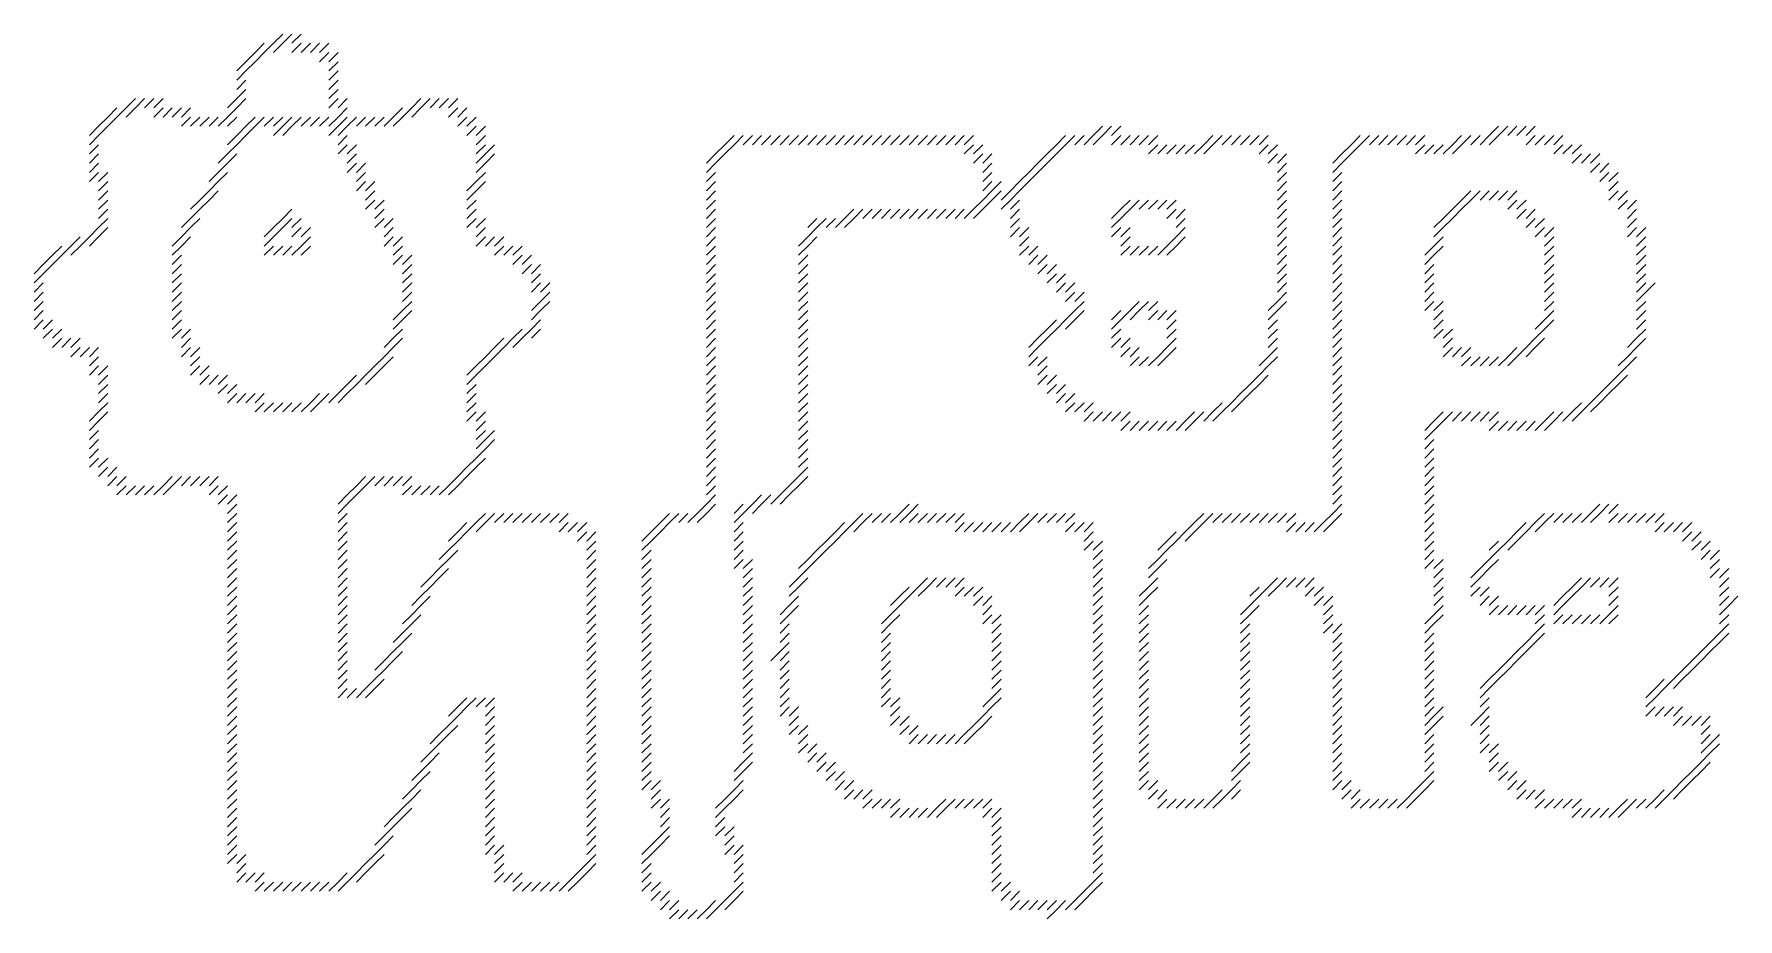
# Model space of a CAD drawing. Header units: metres. Extents: x 158 to 343, y 204 to 300.
import ezdxf

# ---------------------------------------------------------------- set-up
doc = ezdxf.new("R2010")
doc.units = ezdxf.units.M

msp = doc.modelspace()

# ---------------------------------------------------------------- linework, layer by layer
for p, q in [((184, 299), (185, 300)), ((185, 299), (186, 300)), ((186, 299), (187, 300)), ((181, 297), (182, 298)), ((182, 298), (183, 299)), ((182, 297), (183, 298)), ((183, 298), (184, 299)), ((184, 298), (185, 299)), ((186, 298), (187, 299)), ((187, 298), (188, 299)), ((188, 298), (189, 299)), ((189, 298), (190, 299)), ((189, 297), (190, 298)), ((190, 297), (191, 298)), ((180, 296), (181, 297)), ((180, 295), (181, 296)), ((181, 296), (182, 297)), ((190, 296), (191, 297)), ((190, 295), (191, 296)), ((180, 294), (181, 295)), ((190, 294), (191, 295)), ((168, 292), (169, 293)), ((169, 292), (170, 293)), ((170, 292), (171, 293)), ((171, 292), (172, 293)), ((179, 292), (180, 293)), ((180, 293), (181, 294)), ((180, 292), (181, 293)), ((190, 293), (191, 294)), ((190, 292), (191, 293)), ((191, 292), (192, 293)), ((199, 292), (200, 293)), ((200, 292), (201, 293)), ((201, 292), (202, 293)), ((202, 292), (203, 293)), ((203, 292), (204, 293)), ((165, 290), (166, 291)), ((166, 291), (167, 292)), ((166, 290), (167, 291)), ((167, 291), (168, 292)), ((168, 291), (169, 292)), ((171, 291), (172, 292)), ((172, 291), (173, 292)), ((173, 291), (174, 292)), ((174, 291), (175, 292)), ((174, 290), (175, 291)), ((175, 290), (176, 291)), ((176, 290), (177, 291)), ((177, 290), (178, 291)), ((178, 290), (179, 291)), ((179, 291), (180, 292)), ((179, 290), (180, 291)), ((181, 290), (182, 291)), ((182, 290), (183, 291)), ((183, 290), (184, 291)), ((184, 290), (185, 291)), ((185, 290), (186, 291)), ((186, 290), (187, 291)), ((187, 290), (188, 291)), ((188, 290), (189, 291)), ((189, 290), (190, 291)), ((190, 290), (191, 291)), ((191, 291), (192, 292)), ((191, 290), (192, 291)), ((192, 290), (193, 291)), ((193, 290), (194, 291)), ((194, 290), (195, 291)), ((195, 290), (196, 291)), ((196, 290), (197, 291)), ((197, 291), (198, 292)), ((197, 290), (198, 291)), ((198, 291), (199, 292)), ((199, 291), (200, 292)), ((203, 291), (204, 292)), ((204, 291), (205, 292)), ((204, 290), (205, 291)), ((205, 290), (206, 291)), ((164, 289), (165, 290)), ((164, 288), (165, 289)), ((165, 289), (166, 290)), ((179, 288), (180, 289)), ((180, 289), (181, 290)), ((180, 288), (181, 289)), ((181, 289), (182, 290)), ((184, 289), (185, 290)), ((185, 289), (186, 290)), ((190, 289), (191, 290)), ((191, 289), (192, 290)), ((191, 288), (192, 289)), ((205, 289), (206, 290)), ((206, 289), (207, 290)), ((206, 288), (207, 289)), ((233, 288), (234, 289)), ((234, 288), (235, 289)), ((235, 288), (236, 289)), ((236, 288), (237, 289)), ((237, 288), (238, 289)), ((238, 288), (239, 289)), ((239, 288), (240, 289)), ((240, 288), (241, 289)), ((241, 288), (242, 289)), ((242, 288), (243, 289)), ((243, 288), (244, 289)), ((244, 288), (245, 289)), ((245, 288), (246, 289)), ((246, 288), (247, 289)), ((247, 288), (248, 289)), ((248, 288), (249, 289)), ((249, 288), (250, 289)), ((250, 288), (251, 289)), ((251, 288), (252, 289)), ((252, 288), (253, 289)), ((253, 288), (254, 289)), ((254, 288), (255, 289)), ((255, 288), (256, 289)), ((256, 288), (257, 289)), ((257, 288), (258, 289)), ((258, 288), (259, 289)), ((259, 288), (260, 289)), ((269, 288), (270, 289)), ((270, 288), (271, 289)), ((271, 288), (272, 289)), ((272, 288), (273, 289)), ((273, 289), (274, 290)), ((273, 288), (274, 289)), ((274, 289), (275, 290)), ((275, 289), (276, 290)), ((275, 288), (276, 289)), ((276, 288), (277, 289)), ((277, 288), (278, 289)), ((278, 288), (279, 289)), ((279, 288), (280, 289)), ((285, 288), (286, 289)), ((286, 288), (287, 289)), ((287, 288), (288, 289)), ((288, 288), (289, 289)), ((289, 288), (290, 289)), ((290, 288), (291, 289)), ((291, 288), (292, 289)), ((301, 288), (302, 289)), ((302, 288), (303, 289)), ((303, 288), (304, 289)), ((304, 288), (305, 289)), ((305, 288), (306, 289)), ((306, 288), (307, 289)), ((307, 288), (308, 289)), ((308, 288), (309, 289)), ((312, 288), (313, 289)), ((313, 288), (314, 289)), ((314, 288), (315, 289)), ((315, 288), (316, 289)), ((316, 289), (317, 290)), ((316, 288), (317, 289)), ((317, 289), (318, 290)), ((318, 289), (319, 290)), ((319, 289), (320, 290)), ((320, 289), (321, 290)), ((320, 288), (321, 289)), ((321, 288), (322, 289)), ((322, 288), (323, 289)), ((323, 288), (324, 289)), ((164, 287), (165, 288)), ((164, 286), (165, 287)), ((178, 286), (179, 287)), ((179, 287), (180, 288)), ((179, 286), (180, 287)), ((191, 287), (192, 288)), ((192, 287), (193, 288)), ((192, 286), (193, 287)), ((206, 287), (207, 288)), ((206, 286), (207, 287)), ((207, 287), (208, 288)), ((207, 286), (208, 287)), ((231, 286), (232, 287)), ((232, 287), (233, 288)), ((232, 286), (233, 287)), ((233, 287), (234, 288)), ((259, 287), (260, 288)), ((260, 287), (261, 288)), ((260, 286), (261, 287)), ((261, 286), (262, 287)), ((267, 286), (268, 287)), ((268, 287), (269, 288)), ((268, 286), (269, 287)), ((269, 287), (270, 288)), ((279, 287), (280, 288)), ((280, 287), (281, 288)), ((281, 287), (282, 288)), ((282, 287), (283, 288)), ((283, 287), (284, 288)), ((284, 287), (285, 288)), ((285, 287), (286, 288)), ((291, 287), (292, 288)), ((292, 287), (293, 288)), ((292, 286), (293, 287)), ((293, 286), (294, 287)), ((299, 286), (300, 287)), ((300, 287), (301, 288)), ((300, 286), (301, 287)), ((301, 287), (302, 288)), ((308, 287), (309, 288)), ((309, 287), (310, 288)), ((310, 287), (311, 288)), ((311, 287), (312, 288)), ((312, 287), (313, 288)), ((323, 287), (324, 288)), ((324, 287), (325, 288)), ((325, 287), (326, 288)), ((325, 286), (326, 287)), ((326, 286), (327, 287)), ((327, 286), (328, 287)), ((164, 285), (165, 286)), ((164, 284), (165, 285)), ((165, 284), (166, 285)), ((177, 284), (178, 285)), ((178, 285), (179, 286)), ((178, 284), (179, 285)), ((192, 285), (193, 286)), ((193, 285), (194, 286)), ((193, 284), (194, 285)), ((206, 285), (207, 286)), ((206, 284), (207, 285)), ((231, 285), (232, 286)), ((231, 284), (232, 285)), ((261, 285), (262, 286)), ((261, 284), (262, 285)), ((265, 284), (266, 285)), ((266, 285), (267, 286)), ((266, 284), (267, 285)), ((267, 285), (268, 286)), ((293, 285), (294, 286)), ((293, 284), (294, 285)), ((299, 285), (300, 286)), ((299, 284), (300, 285)), ((327, 285), (328, 286)), ((328, 285), (329, 286)), ((328, 284), (329, 285)), ((329, 284), (330, 285)), ((165, 283), (166, 284)), ((177, 283), (178, 284)), ((193, 283), (194, 284)), ((194, 283), (195, 284)), ((205, 283), (206, 284)), ((206, 283), (207, 284)), ((231, 283), (232, 284)), ((261, 283), (262, 284)), ((262, 283), (263, 284)), ((264, 283), (265, 284)), ((265, 283), (266, 284)), ((293, 283), (294, 284)), ((299, 283), (300, 284)), ((329, 283), (330, 284)), ((165, 282), (166, 283)), ((165, 281), (166, 282)), ((175, 281), (176, 282)), ((176, 282), (177, 283)), ((176, 281), (177, 282)), ((177, 282), (178, 283)), ((194, 282), (195, 283)), ((194, 281), (195, 282)), ((195, 281), (196, 282)), ((205, 282), (206, 283)), ((205, 281), (206, 282)), ((231, 282), (232, 283)), ((231, 281), (232, 282)), ((260, 281), (261, 282)), ((261, 282), (262, 283)), ((261, 281), (262, 282)), ((262, 282), (263, 283)), ((263, 282), (264, 283)), ((263, 281), (264, 282)), ((264, 282), (265, 283)), ((264, 281), (265, 282)), ((276, 281), (277, 282)), ((277, 281), (278, 282)), ((278, 281), (279, 282)), ((279, 281), (280, 282)), ((280, 281), (281, 282)), ((281, 281), (282, 282)), ((293, 282), (294, 283)), ((293, 281), (294, 282)), ((299, 282), (300, 283)), ((299, 281), (300, 282)), ((312, 281), (313, 282)), ((313, 282), (314, 283)), ((313, 281), (314, 282)), ((314, 282), (315, 283)), ((315, 282), (316, 283)), ((316, 282), (317, 283)), ((317, 282), (318, 283)), ((318, 282), (319, 283)), ((318, 281), (319, 282)), ((319, 281), (320, 282)), ((329, 282), (330, 283)), ((330, 282), (331, 283)), ((330, 281), (331, 282)), ((331, 281), (332, 282)), ((165, 280), (166, 281)), ((165, 279), (166, 280)), ((174, 279), (175, 280)), ((175, 280), (176, 281)), ((175, 279), (176, 280)), ((184, 279), (185, 280)), ((185, 280), (186, 281)), ((185, 279), (186, 280)), ((186, 279), (187, 280)), ((195, 280), (196, 281)), ((195, 279), (196, 280)), ((196, 279), (197, 280)), ((205, 280), (206, 281)), ((205, 279), (206, 280)), ((206, 279), (207, 280)), ((231, 280), (232, 281)), ((231, 279), (232, 280)), ((242, 279), (243, 280)), ((243, 279), (244, 280)), ((244, 279), (245, 280)), ((245, 279), (246, 280)), ((246, 280), (247, 281)), ((246, 279), (247, 280)), ((247, 280), (248, 281)), ((248, 280), (249, 281)), ((249, 280), (250, 281)), ((250, 280), (251, 281)), ((251, 280), (252, 281)), ((252, 280), (253, 281)), ((253, 280), (254, 281)), ((254, 280), (255, 281)), ((255, 280), (256, 281)), ((256, 280), (257, 281)), ((257, 280), (258, 281)), ((258, 280), (259, 281)), ((259, 280), (260, 281)), ((260, 280), (261, 281)), ((264, 280), (265, 281)), ((264, 279), (265, 280)), ((275, 280), (276, 281)), ((275, 279), (276, 280)), ((276, 280), (277, 281)), ((281, 280), (282, 281)), ((282, 280), (283, 281)), ((282, 279), (283, 280)), ((293, 280), (294, 281)), ((293, 279), (294, 280)), ((299, 280), (300, 281)), ((299, 279), (300, 280)), ((310, 279), (311, 280)), ((311, 280), (312, 281)), ((311, 279), (312, 280)), ((312, 280), (313, 281)), ((319, 280), (320, 281)), ((320, 280), (321, 281)), ((320, 279), (321, 280)), ((321, 279), (322, 280)), ((331, 280), (332, 281)), ((331, 279), (332, 280)), ((162, 277), (163, 278)), ((163, 277), (164, 278)), ((164, 278), (165, 279)), ((164, 277), (165, 278)), ((165, 278), (166, 279)), ((173, 277), (174, 278)), ((174, 278), (175, 279)), ((174, 277), (175, 278)), ((183, 278), (184, 279)), ((183, 277), (184, 278)), ((184, 278), (185, 279)), ((186, 278), (187, 279)), ((187, 278), (188, 279)), ((187, 277), (188, 278)), ((196, 278), (197, 279)), ((196, 277), (197, 278)), ((197, 277), (198, 278)), ((206, 278), (207, 279)), ((206, 277), (207, 278)), ((207, 277), (208, 278)), ((208, 277), (209, 278)), ((231, 278), (232, 279)), ((231, 277), (232, 278)), ((241, 277), (242, 278)), ((242, 278), (243, 279)), ((242, 277), (243, 278)), ((264, 278), (265, 279)), ((265, 278), (266, 279)), ((265, 277), (266, 278)), ((275, 278), (276, 279)), ((276, 278), (277, 279)), ((276, 277), (277, 278)), ((281, 277), (282, 278)), ((282, 278), (283, 279)), ((282, 277), (283, 278)), ((293, 278), (294, 279)), ((293, 277), (294, 278)), ((299, 278), (300, 279)), ((299, 277), (300, 278)), ((310, 278), (311, 279)), ((310, 277), (311, 278)), ((321, 278), (322, 279)), ((322, 278), (323, 279)), ((322, 277), (323, 278)), ((331, 278), (332, 279)), ((332, 278), (333, 279)), ((332, 277), (333, 278)), ((159, 275), (160, 276)), ((160, 276), (161, 277)), ((160, 275), (161, 276)), ((161, 276), (162, 277)), ((162, 276), (163, 277)), ((173, 276), (174, 277)), ((173, 275), (174, 276)), ((183, 276), (184, 277)), ((184, 276), (185, 277)), ((185, 276), (186, 277)), ((186, 276), (187, 277)), ((187, 276), (188, 277)), ((197, 276), (198, 277)), ((197, 275), (198, 276)), ((198, 275), (199, 276)), ((208, 276), (209, 277)), ((209, 276), (210, 277)), ((210, 276), (211, 277)), ((210, 275), (211, 276)), ((211, 275), (212, 276)), ((231, 276), (232, 277)), ((231, 275), (232, 276)), ((241, 276), (242, 277)), ((241, 275), (242, 276)), ((265, 276), (266, 277)), ((266, 276), (267, 277)), ((266, 275), (267, 276)), ((267, 275), (268, 276)), ((276, 276), (277, 277)), ((277, 276), (278, 277)), ((278, 276), (279, 277)), ((279, 276), (280, 277)), ((280, 276), (281, 277)), ((281, 276), (282, 277)), ((293, 276), (294, 277)), ((293, 275), (294, 276)), ((299, 276), (300, 277)), ((299, 275), (300, 276)), ((309, 276), (310, 277)), ((309, 275), (310, 276)), ((310, 276), (311, 277)), ((322, 276), (323, 277)), ((322, 275), (323, 276)), ((332, 276), (333, 277)), ((332, 275), (333, 276)), ((158, 274), (159, 275)), ((158, 273), (159, 274)), ((159, 274), (160, 275)), ((173, 274), (174, 275)), ((173, 273), (174, 274)), ((198, 274), (199, 275)), ((198, 273), (199, 274)), ((211, 274), (212, 275)), ((212, 274), (213, 275)), ((212, 273), (213, 274)), ((231, 274), (232, 275)), ((231, 273), (232, 274)), ((241, 274), (242, 275)), ((241, 273), (242, 274)), ((267, 274), (268, 275)), ((268, 274), (269, 275)), ((268, 273), (269, 274)), ((269, 273), (270, 274)), ((293, 274), (294, 275)), ((293, 273), (294, 274)), ((299, 274), (300, 275)), ((299, 273), (300, 274)), ((309, 274), (310, 275)), ((309, 273), (310, 274)), ((322, 274), (323, 275)), ((322, 273), (323, 274)), ((332, 274), (333, 275)), ((332, 273), (333, 274)), ((158, 272), (159, 273)), ((158, 271), (159, 272)), ((173, 272), (174, 273)), ((173, 271), (174, 272)), ((198, 272), (199, 273)), ((198, 271), (199, 272)), ((212, 272), (213, 273)), ((213, 272), (214, 273)), ((213, 271), (214, 272)), ((231, 272), (232, 273)), ((231, 271), (232, 272)), ((241, 272), (242, 273)), ((241, 271), (242, 272)), ((269, 272), (270, 273)), ((270, 272), (271, 273)), ((270, 271), (271, 272)), ((271, 271), (272, 272)), ((293, 272), (294, 273)), ((293, 271), (294, 272)), ((299, 272), (300, 273)), ((299, 271), (300, 272)), ((309, 272), (310, 273)), ((309, 271), (310, 272)), ((322, 272), (323, 273)), ((322, 271), (323, 272)), ((332, 272), (333, 273)), ((332, 271), (333, 272)), ((333, 272), (334, 273)), ((158, 270), (159, 271)), ((173, 270), (174, 271)), ((198, 270), (199, 271)), ((212, 270), (213, 271)), ((213, 270), (214, 271)), ((231, 270), (232, 271)), ((241, 270), (242, 271)), ((271, 270), (272, 271)), ((277, 270), (278, 271)), ((278, 270), (279, 271)), ((279, 270), (280, 271)), ((292, 270), (293, 271)), ((293, 270), (294, 271)), ((299, 270), (300, 271)), ((309, 270), (310, 271)), ((310, 270), (311, 271)), ((322, 270), (323, 271)), ((332, 270), (333, 271)), ((158, 269), (159, 270)), ((158, 268), (159, 269)), ((159, 268), (160, 269)), ((173, 269), (174, 270)), ((173, 268), (174, 269)), ((197, 269), (198, 270)), ((197, 268), (198, 269)), ((198, 269), (199, 270)), ((212, 269), (213, 270)), ((212, 268), (213, 269)), ((231, 269), (232, 270)), ((231, 268), (232, 269)), ((241, 269), (242, 270)), ((241, 268), (242, 269)), ((268, 268), (269, 269)), ((269, 268), (270, 269)), ((270, 269), (271, 270)), ((270, 268), (271, 269)), ((271, 269), (272, 270)), ((275, 269), (276, 270)), ((275, 268), (276, 269)), ((276, 269), (277, 270)), ((277, 269), (278, 270)), ((279, 269), (280, 270)), ((280, 269), (281, 270)), ((281, 269), (282, 270)), ((281, 268), (282, 269)), ((292, 269), (293, 270)), ((292, 268), (293, 269)), ((299, 269), (300, 270)), ((299, 268), (300, 269)), ((310, 269), (311, 270)), ((310, 268), (311, 269)), ((321, 268), (322, 269)), ((322, 269), (323, 270)), ((322, 268), (323, 269)), ((332, 269), (333, 270)), ((332, 268), (333, 269)), ((159, 267), (160, 268)), ((160, 267), (161, 268)), ((160, 266), (161, 267)), ((161, 266), (162, 267)), ((162, 266), (163, 267)), ((173, 267), (174, 268)), ((174, 267), (175, 268)), ((174, 266), (175, 267)), ((196, 266), (197, 267)), ((197, 267), (198, 268)), ((197, 266), (198, 267)), ((208, 266), (209, 267)), ((209, 266), (210, 267)), ((210, 267), (211, 268)), ((210, 266), (211, 267)), ((211, 267), (212, 268)), ((212, 267), (213, 268)), ((231, 267), (232, 268)), ((231, 266), (232, 267)), ((241, 267), (242, 268)), ((241, 266), (242, 267)), ((266, 266), (267, 267)), ((267, 267), (268, 268)), ((267, 266), (268, 267)), ((268, 267), (269, 268)), ((275, 267), (276, 268)), ((275, 266), (276, 267)), ((276, 266), (277, 267)), ((281, 267), (282, 268)), ((281, 266), (282, 267)), ((292, 267), (293, 268)), ((292, 266), (293, 267)), ((299, 267), (300, 268)), ((299, 266), (300, 267)), ((310, 267), (311, 268)), ((311, 267), (312, 268)), ((311, 266), (312, 267)), ((320, 266), (321, 267)), ((321, 267), (322, 268)), ((321, 266), (322, 267)), ((331, 266), (332, 267)), ((332, 267), (333, 268)), ((332, 266), (333, 267)), ((162, 265), (163, 266)), ((163, 265), (164, 266)), ((164, 265), (165, 266)), ((164, 264), (165, 265)), ((174, 265), (175, 266)), ((175, 265), (176, 266)), ((175, 264), (176, 265)), ((195, 264), (196, 265)), ((196, 265), (197, 266)), ((196, 264), (197, 265)), ((206, 264), (207, 265)), ((207, 265), (208, 266)), ((207, 264), (208, 265)), ((208, 265), (209, 266)), ((231, 265), (232, 266)), ((231, 264), (232, 265)), ((241, 265), (242, 266)), ((241, 264), (242, 265)), ((266, 265), (267, 266)), ((266, 264), (267, 265)), ((267, 264), (268, 265)), ((276, 265), (277, 266)), ((277, 265), (278, 266)), ((277, 264), (278, 265)), ((278, 264), (279, 265)), ((279, 264), (280, 265)), ((280, 265), (281, 266)), ((280, 264), (281, 265)), ((281, 265), (282, 266)), ((291, 264), (292, 265)), ((292, 265), (293, 266)), ((292, 264), (293, 265)), ((299, 265), (300, 266)), ((299, 264), (300, 265)), ((311, 265), (312, 266)), ((312, 265), (313, 266)), ((313, 265), (314, 266)), ((313, 264), (314, 265)), ((314, 264), (315, 265)), ((315, 264), (316, 265)), ((316, 264), (317, 265)), ((317, 264), (318, 265)), ((318, 265), (319, 266)), ((318, 264), (319, 265)), ((319, 265), (320, 266)), ((320, 265), (321, 266)), ((330, 264), (331, 265)), ((331, 265), (332, 266)), ((331, 264), (332, 265)), ((164, 263), (165, 264)), ((165, 263), (166, 264)), ((165, 262), (166, 263)), ((175, 263), (176, 264)), ((176, 263), (177, 264)), ((176, 262), (177, 263)), ((177, 262), (178, 263)), ((178, 262), (179, 263)), ((192, 262), (193, 263)), ((193, 262), (194, 263)), ((194, 263), (195, 264)), ((194, 262), (195, 263)), ((195, 263), (196, 264)), ((205, 263), (206, 264)), ((205, 262), (206, 263)), ((206, 263), (207, 264)), ((231, 263), (232, 264)), ((231, 262), (232, 263)), ((241, 263), (242, 264)), ((241, 262), (242, 263)), ((267, 263), (268, 264)), ((267, 262), (268, 263)), ((268, 262), (269, 263)), ((290, 262), (291, 263)), ((291, 263), (292, 264)), ((291, 262), (292, 263)), ((299, 263), (300, 264)), ((299, 262), (300, 263)), ((329, 262), (330, 263)), ((330, 263), (331, 264)), ((330, 262), (331, 263)), ((165, 261), (166, 262)), ((165, 260), (166, 261)), ((178, 261), (179, 262)), ((179, 261), (180, 262)), ((179, 260), (180, 261)), ((180, 260), (181, 261)), ((181, 260), (182, 261)), ((182, 260), (183, 261)), ((188, 260), (189, 261)), ((189, 260), (190, 261)), ((190, 260), (191, 261)), ((191, 261), (192, 262)), ((191, 260), (192, 261)), ((192, 261), (193, 262)), ((205, 261), (206, 262)), ((205, 260), (206, 261)), ((231, 261), (232, 262)), ((231, 260), (232, 261)), ((241, 261), (242, 262)), ((241, 260), (242, 261)), ((268, 261), (269, 262)), ((269, 261), (270, 262)), ((269, 260), (270, 261)), ((270, 260), (271, 261)), ((288, 260), (289, 261)), ((289, 261), (290, 262)), ((289, 260), (290, 261)), ((290, 261), (291, 262)), ((299, 261), (300, 262)), ((299, 260), (300, 261)), ((327, 260), (328, 261)), ((328, 261), (329, 262)), ((328, 260), (329, 261)), ((329, 261), (330, 262)), ((164, 258), (165, 259)), ((165, 259), (166, 260)), ((165, 258), (166, 259)), ((182, 259), (183, 260)), ((183, 259), (184, 260)), ((184, 259), (185, 260)), ((185, 259), (186, 260)), ((186, 259), (187, 260)), ((187, 259), (188, 260)), ((188, 259), (189, 260)), ((205, 259), (206, 260)), ((205, 258), (206, 259)), ((206, 258), (207, 259)), ((231, 259), (232, 260)), ((231, 258), (232, 259)), ((241, 259), (242, 260)), ((241, 258), (242, 259)), ((270, 259), (271, 260)), ((271, 259), (272, 260)), ((272, 259), (273, 260)), ((272, 258), (273, 259)), ((273, 258), (274, 259)), ((274, 258), (275, 259)), ((275, 258), (276, 259)), ((276, 258), (277, 259)), ((283, 258), (284, 259)), ((284, 258), (285, 259)), ((285, 258), (286, 259)), ((286, 259), (287, 260)), ((286, 258), (287, 259)), ((287, 259), (288, 260)), ((288, 259), (289, 260)), ((299, 259), (300, 260)), ((299, 258), (300, 259)), ((310, 258), (311, 259)), ((311, 258), (312, 259)), ((312, 258), (313, 259)), ((313, 258), (314, 259)), ((314, 258), (315, 259)), ((315, 258), (316, 259)), ((316, 258), (317, 259)), ((322, 258), (323, 259)), ((323, 258), (324, 259)), ((324, 258), (325, 259)), ((325, 259), (326, 260)), ((325, 258), (326, 259)), ((326, 259), (327, 260)), ((327, 259), (328, 260)), ((164, 257), (165, 258)), ((206, 257), (207, 258)), ((231, 257), (232, 258)), ((241, 257), (242, 258)), ((276, 257), (277, 258)), ((277, 257), (278, 258)), ((278, 257), (279, 258)), ((279, 257), (280, 258)), ((280, 257), (281, 258)), ((281, 257), (282, 258)), ((282, 257), (283, 258)), ((283, 257), (284, 258)), ((299, 257), (300, 258)), ((309, 257), (310, 258)), ((310, 257), (311, 258)), ((316, 257), (317, 258)), ((317, 257), (318, 258)), ((318, 257), (319, 258)), ((319, 257), (320, 258)), ((320, 257), (321, 258)), ((321, 257), (322, 258)), ((322, 257), (323, 258)), ((164, 256), (165, 257)), ((164, 255), (165, 256)), ((206, 256), (207, 257)), ((206, 255), (207, 256)), ((207, 256), (208, 257)), ((207, 255), (208, 256)), ((231, 256), (232, 257)), ((231, 255), (232, 256)), ((241, 256), (242, 257)), ((241, 255), (242, 256)), ((299, 256), (300, 257)), ((299, 255), (300, 256)), ((309, 256), (310, 257)), ((309, 255), (310, 256)), ((164, 254), (165, 255)), ((164, 253), (165, 254)), ((165, 253), (166, 254)), ((205, 253), (206, 254)), ((206, 254), (207, 255)), ((206, 253), (207, 254)), ((231, 254), (232, 255)), ((231, 253), (232, 254)), ((241, 254), (242, 255)), ((241, 253), (242, 254)), ((299, 254), (300, 255)), ((299, 253), (300, 254)), ((309, 254), (310, 255)), ((309, 253), (310, 254)), ((165, 252), (166, 253)), ((166, 252), (167, 253)), ((166, 251), (167, 252)), ((167, 251), (168, 252)), ((172, 251), (173, 252)), ((173, 251), (174, 252)), ((174, 251), (175, 252)), ((175, 251), (176, 252)), ((176, 251), (177, 252)), ((177, 251), (178, 252)), ((193, 251), (194, 252)), ((194, 251), (195, 252)), ((195, 251), (196, 252)), ((196, 251), (197, 252)), ((197, 251), (198, 252)), ((198, 251), (199, 252)), ((203, 251), (204, 252)), ((204, 252), (205, 253)), ((204, 251), (205, 252)), ((205, 252), (206, 253)), ((231, 252), (232, 253)), ((231, 251), (232, 252)), ((240, 251), (241, 252)), ((241, 252), (242, 253)), ((241, 251), (242, 252)), ((299, 252), (300, 253)), ((299, 251), (300, 252)), ((309, 252), (310, 253)), ((309, 251), (310, 252)), ((167, 250), (168, 251)), ((168, 250), (169, 251)), ((169, 250), (170, 251)), ((170, 250), (171, 251)), ((171, 250), (172, 251)), ((172, 250), (173, 251)), ((177, 250), (178, 251)), ((178, 250), (179, 251)), ((178, 249), (179, 250)), ((179, 249), (180, 250)), ((191, 249), (192, 250)), ((192, 250), (193, 251)), ((192, 249), (193, 250)), ((193, 250), (194, 251)), ((198, 250), (199, 251)), ((199, 250), (200, 251)), ((200, 250), (201, 251)), ((201, 250), (202, 251)), ((202, 250), (203, 251)), ((203, 250), (204, 251)), ((231, 250), (232, 251)), ((231, 249), (232, 250)), ((236, 249), (237, 250)), ((237, 249), (238, 250)), ((238, 249), (239, 250)), ((239, 250), (240, 251)), ((239, 249), (240, 250)), ((240, 250), (241, 251)), ((299, 250), (300, 251)), ((299, 249), (300, 250)), ((309, 250), (310, 251)), ((309, 249), (310, 250)), ((179, 248), (180, 249)), ((179, 247), (180, 248)), ((191, 248), (192, 249)), ((191, 247), (192, 248)), ((206, 247), (207, 248)), ((207, 247), (208, 248)), ((208, 247), (209, 248)), ((209, 247), (210, 248)), ((210, 247), (211, 248)), ((211, 247), (212, 248)), ((212, 247), (213, 248)), ((213, 247), (214, 248)), ((214, 247), (215, 248)), ((215, 247), (216, 248)), ((226, 247), (227, 248)), ((227, 247), (228, 248)), ((228, 247), (229, 248)), ((229, 247), (230, 248)), ((230, 248), (231, 249)), ((230, 247), (231, 248)), ((231, 248), (232, 249)), ((234, 248), (235, 249)), ((234, 247), (235, 248)), ((235, 248), (236, 249)), ((236, 248), (237, 249)), ((247, 247), (248, 248)), ((248, 247), (249, 248)), ((249, 247), (250, 248)), ((250, 247), (251, 248)), ((251, 247), (252, 248)), ((252, 248), (253, 249)), ((252, 247), (253, 248)), ((253, 248), (254, 249)), ((253, 247), (254, 248)), ((254, 247), (255, 248)), ((255, 247), (256, 248)), ((256, 247), (257, 248)), ((257, 247), (258, 248)), ((258, 247), (259, 248)), ((265, 247), (266, 248)), ((266, 247), (267, 248)), ((267, 247), (268, 248)), ((268, 247), (269, 248)), ((269, 247), (270, 248)), ((270, 247), (271, 248)), ((284, 247), (285, 248)), ((285, 247), (286, 248)), ((286, 247), (287, 248)), ((287, 247), (288, 248)), ((288, 247), (289, 248)), ((289, 247), (290, 248)), ((290, 247), (291, 248)), ((291, 247), (292, 248)), ((292, 247), (293, 248)), ((293, 247), (294, 248)), ((294, 247), (295, 248)), ((298, 247), (299, 248)), ((299, 248), (300, 249)), ((299, 247), (300, 248)), ((309, 248), (310, 249)), ((309, 247), (310, 248)), ((321, 247), (322, 248)), ((322, 247), (323, 248)), ((323, 247), (324, 248)), ((324, 247), (325, 248)), ((325, 247), (326, 248)), ((326, 247), (327, 248)), ((327, 248), (328, 249)), ((327, 247), (328, 248)), ((328, 248), (329, 249)), ((329, 248), (330, 249)), ((329, 247), (330, 248)), ((330, 247), (331, 248)), ((331, 247), (332, 248)), ((332, 247), (333, 248)), ((333, 247), (334, 248)), ((334, 247), (335, 248)), ((179, 246), (180, 247)), ((191, 246), (192, 247)), ((204, 246), (205, 247)), ((205, 246), (206, 247)), ((206, 246), (207, 247)), ((215, 246), (216, 247)), ((216, 246), (217, 247)), ((217, 246), (218, 247)), ((225, 246), (226, 247)), ((226, 246), (227, 247)), ((234, 246), (235, 247)), ((245, 246), (246, 247)), ((246, 246), (247, 247)), ((247, 246), (248, 247)), ((258, 246), (259, 247)), ((259, 246), (260, 247)), ((260, 246), (261, 247)), ((261, 246), (262, 247)), ((262, 246), (263, 247)), ((263, 246), (264, 247)), ((264, 246), (265, 247)), ((265, 246), (266, 247)), ((270, 246), (271, 247)), ((271, 246), (272, 247)), ((272, 246), (273, 247)), ((283, 246), (284, 247)), ((284, 246), (285, 247)), ((294, 246), (295, 247)), ((295, 246), (296, 247)), ((296, 246), (297, 247)), ((297, 246), (298, 247)), ((298, 246), (299, 247)), ((309, 246), (310, 247)), ((319, 246), (320, 247)), ((320, 246), (321, 247)), ((321, 246), (322, 247)), ((334, 246), (335, 247)), ((335, 246), (336, 247)), ((336, 246), (337, 247)), ((337, 246), (338, 247)), ((179, 245), (180, 246)), ((179, 244), (180, 245)), ((191, 245), (192, 246)), ((191, 244), (192, 245)), ((203, 245), (204, 246)), ((203, 244), (204, 245)), ((204, 245), (205, 246)), ((217, 245), (218, 246)), ((218, 245), (219, 246)), ((218, 244), (219, 245)), ((224, 245), (225, 246)), ((224, 244), (225, 245)), ((225, 245), (226, 246)), ((234, 245), (235, 246)), ((234, 244), (235, 245)), ((243, 244), (244, 245)), ((244, 245), (245, 246)), ((244, 244), (245, 245)), ((245, 245), (246, 246)), ((272, 245), (273, 246)), ((272, 244), (273, 245)), ((273, 244), (274, 245)), ((280, 244), (281, 245)), ((281, 245), (282, 246)), ((281, 244), (282, 245)), ((282, 245), (283, 246)), ((283, 245), (284, 246)), ((309, 245), (310, 246)), ((309, 244), (310, 245)), ((316, 244), (317, 245)), ((317, 244), (318, 245)), ((318, 245), (319, 246)), ((318, 244), (319, 245)), ((319, 245), (320, 246)), ((337, 245), (338, 246)), ((338, 245), (339, 246)), ((338, 244), (339, 245)), ((339, 244), (340, 245)), ((179, 243), (180, 244)), ((179, 242), (180, 243)), ((191, 243), (192, 244)), ((191, 242), (192, 243)), ((202, 243), (203, 244)), ((202, 242), (203, 243)), ((203, 243), (204, 244)), ((218, 243), (219, 244)), ((218, 242), (219, 243)), ((224, 243), (225, 244)), ((224, 242), (225, 243)), ((234, 243), (235, 244)), ((234, 242), (235, 243)), ((235, 242), (236, 243)), ((241, 242), (242, 243)), ((242, 243), (243, 244)), ((242, 242), (243, 243)), ((243, 243), (244, 244)), ((273, 243), (274, 244)), ((273, 242), (274, 243)), ((279, 242), (280, 243)), ((280, 243), (281, 244)), ((280, 242), (281, 243)), ((309, 243), (310, 244)), ((309, 242), (310, 243)), ((310, 242), (311, 243)), ((315, 242), (316, 243)), ((316, 243), (317, 244)), ((316, 242), (317, 243)), ((339, 243), (340, 244)), ((340, 243), (341, 244)), ((340, 242), (341, 243)), ((179, 241), (180, 242)), ((179, 240), (180, 241)), ((191, 241), (192, 242)), ((191, 240), (192, 241)), ((200, 240), (201, 241)), ((201, 241), (202, 242)), ((201, 240), (202, 241)), ((202, 241), (203, 242)), ((218, 241), (219, 242)), ((218, 240), (219, 241)), ((224, 241), (225, 242)), ((224, 240), (225, 241)), ((235, 241), (236, 242)), ((235, 240), (236, 241)), ((240, 240), (241, 241)), ((241, 241), (242, 242)), ((241, 240), (242, 241)), ((254, 240), (255, 241)), ((255, 240), (256, 241)), ((256, 240), (257, 241)), ((257, 240), (258, 241)), ((258, 240), (259, 241)), ((273, 241), (274, 242)), ((273, 240), (274, 241)), ((279, 241), (280, 242)), ((279, 240), (280, 241)), ((292, 240), (293, 241)), ((293, 240), (294, 241)), ((294, 240), (295, 241)), ((295, 240), (296, 241)), ((296, 240), (297, 241)), ((310, 241), (311, 242)), ((310, 240), (311, 241)), ((314, 241), (315, 242)), ((314, 240), (315, 241)), ((315, 241), (316, 242)), ((325, 240), (326, 241)), ((326, 240), (327, 241)), ((327, 240), (328, 241)), ((328, 240), (329, 241)), ((329, 240), (330, 241)), ((340, 241), (341, 242)), ((341, 241), (342, 242)), ((341, 240), (342, 241)), ((179, 239), (180, 240)), ((179, 238), (180, 239)), ((191, 239), (192, 240)), ((191, 238), (192, 239)), ((199, 238), (200, 239)), ((200, 239), (201, 240)), ((200, 238), (201, 239)), ((218, 239), (219, 240)), ((218, 238), (219, 239)), ((224, 239), (225, 240)), ((224, 238), (225, 239)), ((235, 239), (236, 240)), ((235, 238), (236, 239)), ((240, 239), (241, 240)), ((240, 238), (241, 239)), ((251, 238), (252, 239)), ((252, 239), (253, 240)), ((252, 238), (253, 239)), ((253, 239), (254, 240)), ((254, 239), (255, 240)), ((258, 239), (259, 240)), ((259, 239), (260, 240)), ((260, 239), (261, 240)), ((260, 238), (261, 239)), ((261, 238), (262, 239)), ((273, 239), (274, 240)), ((273, 238), (274, 239)), ((278, 239), (279, 240)), ((278, 238), (279, 239)), ((279, 239), (280, 240)), ((290, 239), (291, 240)), ((290, 238), (291, 239)), ((291, 239), (292, 240)), ((292, 239), (293, 240)), ((296, 239), (297, 240)), ((297, 239), (298, 240)), ((297, 238), (298, 239)), ((298, 238), (299, 239)), ((310, 239), (311, 240)), ((310, 238), (311, 239)), ((314, 239), (315, 240)), ((315, 239), (316, 240)), ((315, 238), (316, 239)), ((316, 238), (317, 239)), ((323, 238), (324, 239)), ((324, 239), (325, 240)), ((324, 238), (325, 239)), ((325, 239), (326, 240)), ((329, 239), (330, 240)), ((329, 238), (330, 239)), ((341, 239), (342, 240)), ((341, 238), (342, 239)), ((342, 238), (343, 239)), ((179, 237), (180, 238)), ((179, 236), (180, 237)), ((191, 237), (192, 238)), ((191, 236), (192, 237)), ((198, 236), (199, 237)), ((199, 237), (200, 238)), ((199, 236), (200, 237)), ((218, 237), (219, 238)), ((218, 236), (219, 237)), ((224, 237), (225, 238)), ((224, 236), (225, 237)), ((235, 237), (236, 238)), ((235, 236), (236, 237)), ((239, 237), (240, 238)), ((239, 236), (240, 237)), ((240, 237), (241, 238)), ((250, 236), (251, 237)), ((251, 237), (252, 238)), ((251, 236), (252, 237)), ((261, 237), (262, 238)), ((261, 236), (262, 237)), ((262, 236), (263, 237)), ((273, 237), (274, 238)), ((273, 236), (274, 237)), ((278, 237), (279, 238)), ((278, 236), (279, 237)), ((289, 237), (290, 238)), ((289, 236), (290, 237)), ((290, 237), (291, 238)), ((298, 237), (299, 238)), ((298, 236), (299, 237)), ((309, 236), (310, 237)), ((310, 237), (311, 238)), ((310, 236), (311, 237)), ((316, 237), (317, 238)), ((317, 237), (318, 238)), ((318, 237), (319, 238)), ((319, 237), (320, 238)), ((320, 237), (321, 238)), ((321, 237), (322, 238)), ((321, 236), (322, 237)), ((323, 237), (324, 238)), ((323, 236), (324, 237)), ((324, 236), (325, 237)), ((325, 236), (326, 237)), ((326, 236), (327, 237)), ((327, 236), (328, 237)), ((328, 236), (329, 237)), ((329, 237), (330, 238)), ((329, 236), (330, 237)), ((341, 237), (342, 238)), ((341, 236), (342, 237)), ((179, 235), (180, 236)), ((179, 234), (180, 235)), ((191, 235), (192, 236)), ((191, 234), (192, 235)), ((197, 234), (198, 235)), ((198, 235), (199, 236)), ((198, 234), (199, 235)), ((218, 235), (219, 236)), ((218, 234), (219, 235)), ((224, 235), (225, 236)), ((224, 234), (225, 235)), ((235, 235), (236, 236)), ((235, 234), (236, 235)), ((239, 235), (240, 236)), ((239, 234), (240, 235)), ((250, 235), (251, 236)), ((250, 234), (251, 235)), ((262, 235), (263, 236)), ((262, 234), (263, 235)), ((273, 235), (274, 236)), ((273, 234), (274, 235)), ((278, 235), (279, 236)), ((278, 234), (279, 235)), ((289, 235), (290, 236)), ((289, 234), (290, 235)), ((298, 235), (299, 236)), ((299, 235), (300, 236)), ((299, 234), (300, 235)), ((309, 235), (310, 236)), ((309, 234), (310, 235)), ((320, 234), (321, 235)), ((321, 235), (322, 236)), ((321, 234), (322, 235)), ((340, 234), (341, 235)), ((341, 235), (342, 236)), ((341, 234), (342, 235)), ((179, 233), (180, 234)), ((191, 233), (192, 234)), ((197, 233), (198, 234)), ((218, 233), (219, 234)), ((224, 233), (225, 234)), ((235, 233), (236, 234)), ((239, 233), (240, 234)), ((250, 233), (251, 234)), ((262, 233), (263, 234)), ((273, 233), (274, 234)), ((278, 233), (279, 234)), ((289, 233), (290, 234)), ((299, 233), (300, 234)), ((309, 233), (310, 234)), ((319, 233), (320, 234)), ((320, 233), (321, 234)), ((339, 233), (340, 234)), ((340, 233), (341, 234)), ((179, 232), (180, 233)), ((179, 231), (180, 232)), ((191, 232), (192, 233)), ((191, 231), (192, 232)), ((195, 231), (196, 232)), ((196, 232), (197, 233)), ((196, 231), (197, 232)), ((197, 232), (198, 233)), ((218, 232), (219, 233)), ((218, 231), (219, 232)), ((224, 232), (225, 233)), ((224, 231), (225, 232)), ((235, 232), (236, 233)), ((235, 231), (236, 232)), ((238, 232), (239, 233)), ((239, 232), (240, 233)), ((239, 231), (240, 232)), ((250, 232), (251, 233)), ((250, 231), (251, 232)), ((262, 232), (263, 233)), ((262, 231), (263, 232)), ((273, 232), (274, 233)), ((273, 231), (274, 232)), ((278, 232), (279, 233)), ((278, 231), (279, 232)), ((289, 232), (290, 233)), ((289, 231), (290, 232)), ((299, 232), (300, 233)), ((299, 231), (300, 232)), ((309, 232), (310, 233)), ((309, 231), (310, 232)), ((317, 231), (318, 232)), ((318, 232), (319, 233)), ((318, 231), (319, 232)), ((319, 232), (320, 233)), ((337, 231), (338, 232)), ((338, 232), (339, 233)), ((338, 231), (339, 232)), ((339, 232), (340, 233)), ((179, 230), (180, 231)), ((179, 229), (180, 230)), ((191, 230), (192, 231)), ((191, 229), (192, 230)), ((194, 229), (195, 230)), ((195, 230), (196, 231)), ((195, 229), (196, 230)), ((218, 230), (219, 231)), ((218, 229), (219, 230)), ((224, 230), (225, 231)), ((224, 229), (225, 230)), ((235, 230), (236, 231)), ((235, 229), (236, 230)), ((239, 230), (240, 231)), ((239, 229), (240, 230)), ((250, 230), (251, 231)), ((250, 229), (251, 230)), ((262, 230), (263, 231)), ((262, 229), (263, 230)), ((273, 230), (274, 231)), ((273, 229), (274, 230)), ((278, 230), (279, 231)), ((278, 229), (279, 230)), ((289, 230), (290, 231)), ((289, 229), (290, 230)), ((299, 230), (300, 231)), ((299, 229), (300, 230)), ((309, 230), (310, 231)), ((309, 229), (310, 230)), ((315, 229), (316, 230)), ((316, 230), (317, 231)), ((316, 229), (317, 230)), ((317, 230), (318, 231)), ((334, 229), (335, 230)), ((335, 229), (336, 230)), ((336, 230), (337, 231)), ((336, 229), (337, 230)), ((337, 230), (338, 231)), ((179, 228), (180, 229)), ((179, 227), (180, 228)), ((191, 228), (192, 229)), ((192, 228), (193, 229)), ((193, 228), (194, 229)), ((194, 228), (195, 229)), ((204, 227), (205, 228)), ((205, 227), (206, 228)), ((206, 227), (207, 228)), ((207, 227), (208, 228)), ((218, 228), (219, 229)), ((218, 227), (219, 228)), ((224, 228), (225, 229)), ((224, 227), (225, 228)), ((235, 228), (236, 229)), ((235, 227), (236, 228)), ((239, 228), (240, 229)), ((239, 227), (240, 228)), ((250, 228), (251, 229)), ((250, 227), (251, 228)), ((251, 227), (252, 228)), ((261, 227), (262, 228)), ((262, 228), (263, 229)), ((262, 227), (263, 228)), ((273, 228), (274, 229)), ((273, 227), (274, 228)), ((278, 228), (279, 229)), ((278, 227), (279, 228)), ((289, 228), (290, 229)), ((289, 227), (290, 228)), ((299, 228), (300, 229)), ((299, 227), (300, 228)), ((309, 228), (310, 229)), ((309, 227), (310, 228)), ((315, 228), (316, 229)), ((315, 227), (316, 228)), ((333, 228), (334, 229)), ((333, 227), (334, 228)), ((334, 228), (335, 229)), ((179, 226), (180, 227)), ((179, 225), (180, 226)), ((203, 226), (204, 227)), ((203, 225), (204, 226)), ((204, 226), (205, 227)), ((207, 226), (208, 227)), ((207, 225), (208, 226)), ((218, 226), (219, 227)), ((218, 225), (219, 226)), ((224, 226), (225, 227)), ((224, 225), (225, 226)), ((235, 226), (236, 227)), ((235, 225), (236, 226)), ((239, 226), (240, 227)), ((240, 226), (241, 227)), ((240, 225), (241, 226)), ((251, 226), (252, 227)), ((251, 225), (252, 226)), ((252, 225), (253, 226)), ((260, 225), (261, 226)), ((261, 226), (262, 227)), ((261, 225), (262, 226)), ((273, 226), (274, 227)), ((273, 225), (274, 226)), ((278, 226), (279, 227)), ((278, 225), (279, 226)), ((289, 226), (290, 227)), ((289, 225), (290, 226)), ((299, 226), (300, 227)), ((299, 225), (300, 226)), ((309, 226), (310, 227)), ((309, 225), (310, 226)), ((310, 226), (311, 227)), ((310, 225), (311, 226)), ((314, 225), (315, 226)), ((315, 226), (316, 227)), ((315, 225), (316, 226)), ((333, 226), (334, 227)), ((334, 226), (335, 227)), ((335, 226), (336, 227)), ((336, 226), (337, 227)), ((336, 225), (337, 226)), ((337, 225), (338, 226)), ((338, 225), (339, 226)), ((339, 225), (340, 226)), ((179, 224), (180, 225)), ((179, 223), (180, 224)), ((201, 223), (202, 224)), ((202, 224), (203, 225)), ((202, 223), (203, 224)), ((203, 224), (204, 225)), ((207, 224), (208, 225)), ((207, 223), (208, 224)), ((218, 224), (219, 225)), ((218, 223), (219, 224)), ((224, 224), (225, 225)), ((224, 223), (225, 224)), ((235, 224), (236, 225)), ((235, 223), (236, 224)), ((240, 224), (241, 225)), ((241, 224), (242, 225)), ((241, 223), (242, 224)), ((252, 224), (253, 225)), ((253, 224), (254, 225)), ((253, 223), (254, 224)), ((254, 223), (255, 224)), ((255, 223), (256, 224)), ((256, 223), (257, 224)), ((257, 223), (258, 224)), ((258, 223), (259, 224)), ((259, 224), (260, 225)), ((259, 223), (260, 224)), ((260, 224), (261, 225)), ((273, 224), (274, 225)), ((273, 223), (274, 224)), ((278, 224), (279, 225)), ((278, 223), (279, 224)), ((289, 224), (290, 225)), ((289, 223), (290, 224)), ((299, 224), (300, 225)), ((299, 223), (300, 224)), ((309, 224), (310, 225)), ((309, 223), (310, 224)), ((315, 224), (316, 225)), ((315, 223), (316, 224)), ((339, 224), (340, 225)), ((339, 223), (340, 224)), ((340, 223), (341, 224)), ((179, 222), (180, 223)), ((179, 221), (180, 222)), ((200, 221), (201, 222)), ((201, 222), (202, 223)), ((201, 221), (202, 222)), ((207, 222), (208, 223)), ((207, 221), (208, 222)), ((218, 222), (219, 223)), ((218, 221), (219, 222)), ((224, 222), (225, 223)), ((224, 221), (225, 222)), ((235, 222), (236, 223)), ((235, 221), (236, 222)), ((241, 222), (242, 223)), ((242, 222), (243, 223)), ((242, 221), (243, 222)), ((243, 221), (244, 222)), ((273, 222), (274, 223)), ((273, 221), (274, 222)), ((278, 222), (279, 223)), ((278, 221), (279, 222)), ((289, 222), (290, 223)), ((289, 221), (290, 222)), ((299, 222), (300, 223)), ((299, 221), (300, 222)), ((309, 222), (310, 223)), ((309, 221), (310, 222)), ((315, 222), (316, 223)), ((316, 222), (317, 223)), ((316, 221), (317, 222)), ((339, 222), (340, 223)), ((339, 221), (340, 222)), ((340, 222), (341, 223)), ((179, 220), (180, 221)), ((200, 220), (201, 221)), ((207, 220), (208, 221)), ((218, 220), (219, 221)), ((224, 220), (225, 221)), ((234, 220), (235, 221)), ((235, 220), (236, 221)), ((243, 220), (244, 221)), ((244, 220), (245, 221)), ((273, 220), (274, 221)), ((278, 220), (279, 221)), ((288, 220), (289, 221)), ((289, 220), (290, 221)), ((299, 220), (300, 221)), ((309, 220), (310, 221)), ((316, 220), (317, 221)), ((317, 220), (318, 221)), ((338, 220), (339, 221)), ((339, 220), (340, 221)), ((179, 219), (180, 220)), ((179, 218), (180, 219)), ((199, 219), (200, 220)), ((199, 218), (200, 219)), ((200, 219), (201, 220)), ((207, 219), (208, 220)), ((207, 218), (208, 219)), ((218, 219), (219, 220)), ((218, 218), (219, 219)), ((224, 219), (225, 220)), ((224, 218), (225, 219)), ((225, 218), (226, 219)), ((234, 219), (235, 220)), ((234, 218), (235, 219)), ((244, 219), (245, 220)), ((245, 219), (246, 220)), ((245, 218), (246, 219)), ((246, 218), (247, 219)), ((273, 219), (274, 220)), ((273, 218), (274, 219)), ((278, 219), (279, 220)), ((278, 218), (279, 219)), ((279, 218), (280, 219)), ((288, 219), (289, 220)), ((288, 218), (289, 219)), ((299, 219), (300, 220)), ((299, 218), (300, 219)), ((300, 218), (301, 219)), ((308, 218), (309, 219)), ((309, 219), (310, 220)), ((309, 218), (310, 219)), ((317, 219), (318, 220)), ((318, 219), (319, 220)), ((318, 218), (319, 219)), ((319, 218), (320, 219)), ((336, 218), (337, 219)), ((337, 219), (338, 220)), ((337, 218), (338, 219)), ((338, 219), (339, 220)), ((179, 217), (180, 218)), ((179, 216), (180, 217)), ((198, 217), (199, 218)), ((198, 216), (199, 217)), ((199, 217), (200, 218)), ((207, 217), (208, 218)), ((207, 216), (208, 217)), ((218, 217), (219, 218)), ((218, 216), (219, 217)), ((225, 217), (226, 218)), ((225, 216), (226, 217)), ((226, 216), (227, 217)), ((232, 216), (233, 217)), ((233, 217), (234, 218)), ((233, 216), (234, 217)), ((234, 217), (235, 218)), ((246, 217), (247, 218)), ((247, 217), (248, 218)), ((248, 217), (249, 218)), ((248, 216), (249, 217)), ((249, 216), (250, 217)), ((250, 216), (251, 217)), ((251, 216), (252, 217)), ((256, 216), (257, 217)), ((257, 216), (258, 217)), ((258, 216), (259, 217)), ((259, 216), (260, 217)), ((260, 216), (261, 217)), ((261, 216), (262, 217)), ((273, 217), (274, 218)), ((273, 216), (274, 217)), ((279, 217), (280, 218)), ((280, 217), (281, 218)), ((280, 216), (281, 217)), ((281, 216), (282, 217)), ((282, 216), (283, 217)), ((283, 216), (284, 217)), ((284, 216), (285, 217)), ((285, 216), (286, 217)), ((286, 217), (287, 218)), ((286, 216), (287, 217)), ((287, 217), (288, 218)), ((288, 217), (289, 218)), ((300, 217), (301, 218)), ((301, 217), (302, 218)), ((301, 216), (302, 217)), ((302, 216), (303, 217)), ((303, 216), (304, 217)), ((304, 216), (305, 217)), ((305, 216), (306, 217)), ((306, 216), (307, 217)), ((307, 217), (308, 218)), ((307, 216), (308, 217)), ((308, 217), (309, 218)), ((319, 217), (320, 218)), ((320, 217), (321, 218)), ((321, 217), (322, 218)), ((321, 216), (322, 217)), ((322, 216), (323, 217)), ((323, 216), (324, 217)), ((324, 216), (325, 217)), ((325, 216), (326, 217)), ((330, 216), (331, 217)), ((331, 216), (332, 217)), ((332, 216), (333, 217)), ((333, 216), (334, 217)), ((334, 217), (335, 218)), ((334, 216), (335, 217)), ((335, 217), (336, 218)), ((336, 217), (337, 218)), ((179, 215), (180, 216)), ((179, 214), (180, 215)), ((196, 214), (197, 215)), ((197, 215), (198, 216)), ((197, 214), (198, 215)), ((198, 215), (199, 216)), ((207, 215), (208, 216)), ((207, 214), (208, 215)), ((218, 215), (219, 216)), ((218, 214), (219, 215)), ((226, 215), (227, 216)), ((226, 214), (227, 215)), ((232, 215), (233, 216)), ((232, 214), (233, 215)), ((251, 215), (252, 216)), ((252, 215), (253, 216)), ((253, 215), (254, 216)), ((254, 215), (255, 216)), ((255, 215), (256, 216)), ((256, 215), (257, 216)), ((261, 215), (262, 216)), ((262, 215), (263, 216)), ((262, 214), (263, 215)), ((273, 215), (274, 216)), ((273, 214), (274, 215)), ((325, 215), (326, 216)), ((326, 215), (327, 216)), ((327, 215), (328, 216)), ((328, 215), (329, 216)), ((329, 215), (330, 216)), ((330, 215), (331, 216)), ((179, 213), (180, 214)), ((179, 212), (180, 213)), ((195, 212), (196, 213)), ((196, 213), (197, 214)), ((196, 212), (197, 213)), ((207, 213), (208, 214)), ((207, 212), (208, 213)), ((218, 213), (219, 214)), ((218, 212), (219, 213)), ((225, 212), (226, 213)), ((226, 213), (227, 214)), ((226, 212), (227, 213)), ((232, 213), (233, 214)), ((233, 213), (234, 214)), ((233, 212), (234, 213)), ((262, 213), (263, 214)), ((262, 212), (263, 213)), ((273, 213), (274, 214)), ((273, 212), (274, 213)), ((179, 211), (180, 212)), ((179, 210), (180, 211)), ((180, 210), (181, 211)), ((194, 210), (195, 211)), ((195, 211), (196, 212)), ((195, 210), (196, 211)), ((207, 211), (208, 212)), ((208, 211), (209, 212)), ((208, 210), (209, 211)), ((218, 211), (219, 212)), ((218, 210), (219, 211)), ((224, 211), (225, 212)), ((224, 210), (225, 211)), ((225, 211), (226, 212)), ((233, 211), (234, 212)), ((234, 211), (235, 212)), ((234, 210), (235, 211)), ((262, 211), (263, 212)), ((262, 210), (263, 211)), ((273, 211), (274, 212)), ((273, 210), (274, 211)), ((180, 209), (181, 210)), ((193, 209), (194, 210)), ((194, 209), (195, 210)), ((208, 209), (209, 210)), ((217, 209), (218, 210)), ((218, 209), (219, 210)), ((224, 209), (225, 210)), ((234, 209), (235, 210)), ((262, 209), (263, 210)), ((273, 209), (274, 210)), ((180, 208), (181, 209)), ((181, 208), (182, 209)), ((182, 208), (183, 209)), ((182, 207), (183, 208)), ((183, 207), (184, 208)), ((184, 207), (185, 208)), ((185, 207), (186, 208)), ((186, 207), (187, 208)), ((187, 207), (188, 208)), ((188, 207), (189, 208)), ((189, 207), (190, 208)), ((190, 207), (191, 208)), ((191, 208), (192, 209)), ((191, 207), (192, 208)), ((192, 208), (193, 209)), ((193, 208), (194, 209)), ((208, 208), (209, 209)), ((209, 208), (210, 209)), ((210, 208), (211, 209)), ((210, 207), (211, 208)), ((211, 207), (212, 208)), ((212, 207), (213, 208)), ((213, 207), (214, 208)), ((214, 207), (215, 208)), ((215, 207), (216, 208)), ((216, 208), (217, 209)), ((216, 207), (217, 208)), ((217, 208), (218, 209)), ((224, 208), (225, 209)), ((224, 207), (225, 208)), ((225, 207), (226, 208)), ((234, 208), (235, 209)), ((234, 207), (235, 208)), ((262, 208), (263, 209)), ((262, 207), (263, 208)), ((263, 207), (264, 208)), ((272, 207), (273, 208)), ((273, 208), (274, 209)), ((273, 207), (274, 208)), ((225, 206), (226, 207)), ((226, 206), (227, 207)), ((226, 205), (227, 206)), ((227, 205), (228, 206)), ((231, 205), (232, 206)), ((232, 205), (233, 206)), ((233, 206), (234, 207)), ((233, 205), (234, 206)), ((234, 206), (235, 207)), ((263, 206), (264, 207)), ((264, 206), (265, 207)), ((264, 205), (265, 206)), ((265, 205), (266, 206)), ((266, 205), (267, 206)), ((267, 205), (268, 206)), ((268, 205), (269, 206)), ((269, 205), (270, 206)), ((270, 205), (271, 206)), ((271, 206), (272, 207)), ((271, 205), (272, 206)), ((272, 206), (273, 207)), ((227, 204), (228, 205)), ((228, 204), (229, 205)), ((229, 204), (230, 205)), ((230, 204), (231, 205)), ((231, 204), (232, 205)), ((268, 204), (269, 205))]:
    msp.add_line(p, q)

doc.saveas('drawing.dxf')
